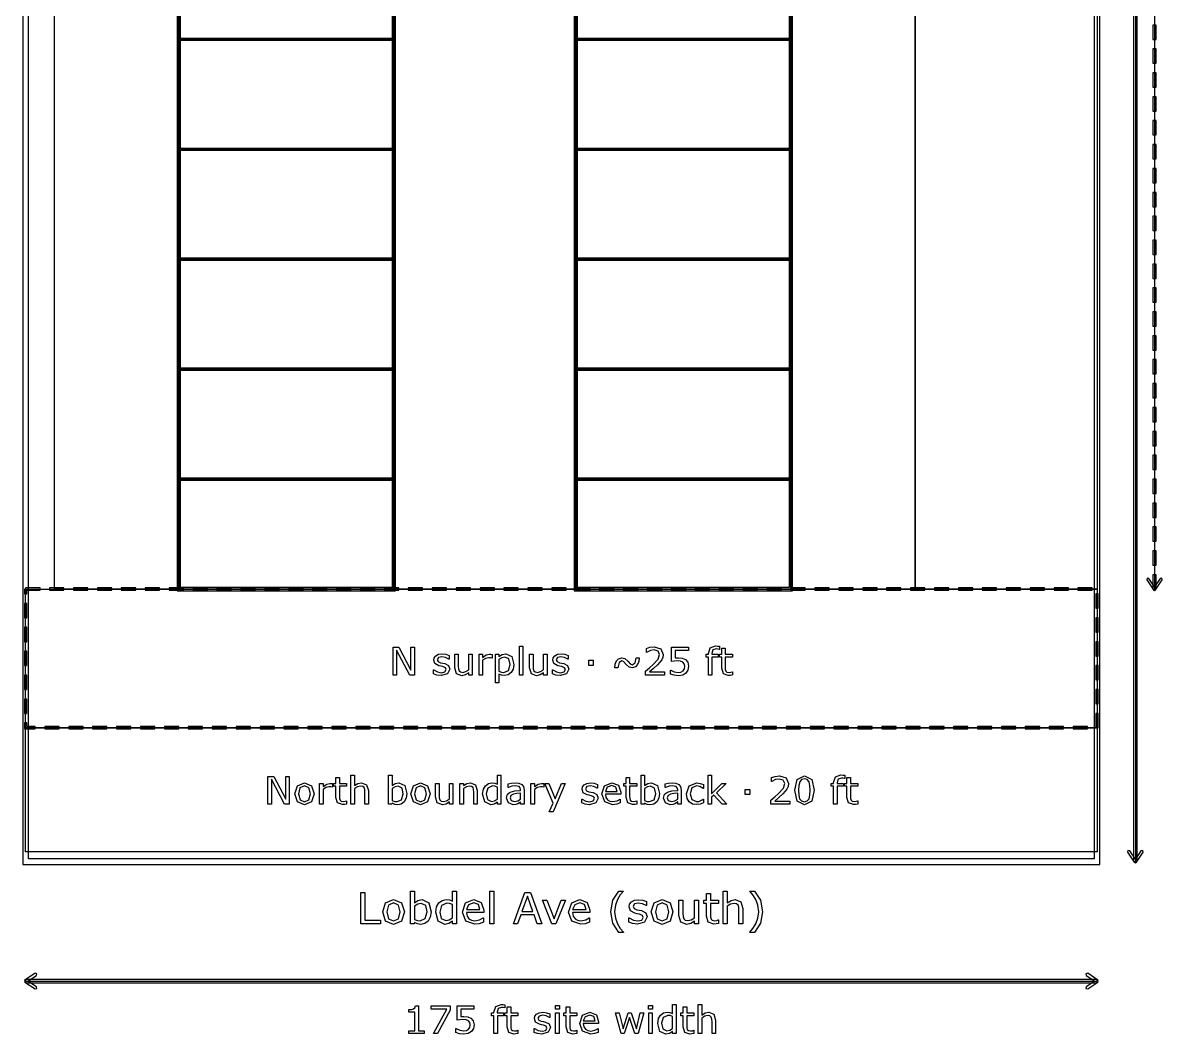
# Model space of a CAD drawing. Extents: x -17 to 192, y 167 to 459.
# Drawn here: x 94.6 to 157.6, y 314 to 370 of the extents above; entities that cross this region are included whole.
import ezdxf

# ---------------------------------------------------------------- set-up
doc = ezdxf.new("R2010")
doc.units = 0

msp = doc.modelspace()

# ---------------------------------------------------------------- linework, layer by layer
at = {"layer": 'Layer 1', "color": 7}
for points in [[(94.562067, 443.071168), (94.562067, 323.426942), (154.145953, 323.426942), (154.145953, 443.071168), (94.562067, 443.071168)], [(94.879361, 442.753876), (153.828659, 442.753876), (153.828659, 323.744236), (94.879361, 323.744236), (94.879361, 442.753876)], [(156.011469, 442.912522), (156.011469, 323.585589), (156.196471, 323.585589), (156.196471, 442.912522), (156.011469, 442.912522)], [(103.094869, 436.125865), (103.094869, 338.574319), (115.186106, 338.574319), (115.186106, 436.125865), (103.094869, 436.125865)], [(125.055258, 436.125865), (125.055258, 338.574319), (137.146495, 338.574319), (137.146495, 436.125865), (125.055258, 436.125865)], [(94.720714, 338.66682), (153.987306, 338.66682), (153.987306, 330.993913), (94.720714, 330.993913), (94.720714, 338.66682)], [(94.654568, 331.258496), (94.654568, 330.927767), (95.24988, 330.927767), (95.24988, 331.060059), (94.78686, 331.060059), (94.78686, 331.258496), (94.654568, 331.258496)]]:
    msp.add_lwpolyline(points, close=True, dxfattribs=at)
for points in [[(156.10397, 442.912522), (156.10397, 323.585589)], [(96.308212, 436.033364), (103.18737, 436.033364), (103.18737, 338.66682), (96.308212, 338.66682), (96.308212, 436.033364)], [(103.18737, 436.033364), (115.093605, 436.033364), (115.093605, 338.66682), (103.18737, 338.66682), (103.18737, 436.033364)], [(103.279871, 435.940863), (115.001104, 435.940863), (115.001104, 338.759321), (103.279871, 338.759321), (103.279871, 435.940863)], [(115.093605, 436.033364), (125.147759, 436.033364), (125.147759, 338.66682), (115.093605, 338.66682), (115.093605, 436.033364)], [(125.147759, 436.033364), (137.053994, 436.033364), (137.053994, 338.66682), (125.147759, 338.66682), (125.147759, 436.033364)], [(125.24026, 435.940863), (136.961493, 435.940863), (136.961493, 338.759321), (125.24026, 338.759321), (125.24026, 435.940863)], [(137.053994, 436.033364), (143.933152, 436.033364), (143.933152, 338.66682), (137.053994, 338.66682), (137.053994, 436.033364)], [(143.933152, 436.033364), (153.987306, 436.033364), (153.987306, 338.66682), (143.933152, 338.66682), (143.933152, 436.033364)], [(157.162302, 436.033364), (157.162302, 338.66682)], [(157.069801, 369.887614), (157.069801, 369.093865), (157.254803, 369.093865), (157.254803, 369.887614), (157.069801, 369.887614)], [(103.18737, 369.146575), (103.18737, 369.041155), (115.093605, 369.041155), (115.093605, 369.146575), (103.18737, 369.146575)], [(103.18737, 369.093865), (115.093605, 369.093865)], [(125.147759, 369.146575), (125.147759, 369.041155), (137.053994, 369.041155), (137.053994, 369.146575), (125.147759, 369.146575)], [(125.147759, 369.093865), (137.053994, 369.093865)], [(157.069801, 368.564699), (157.069801, 367.77095), (157.254803, 367.77095), (157.254803, 368.564699), (157.069801, 368.564699)], [(157.069801, 367.241784), (157.069801, 366.448035), (157.254803, 366.448035), (157.254803, 367.241784), (157.069801, 367.241784)], [(157.069801, 365.918869), (157.069801, 365.12512), (157.254803, 365.12512), (157.254803, 365.918869), (157.069801, 365.918869)], [(157.069801, 364.595954), (157.069801, 363.802205), (157.254803, 363.802205), (157.254803, 364.595954), (157.069801, 364.595954)], [(103.18737, 363.061166), (103.18737, 362.955746), (115.093605, 362.955746), (115.093605, 363.061166), (103.18737, 363.061166)], [(125.147759, 363.061166), (125.147759, 362.955746), (137.053994, 362.955746), (137.053994, 363.061166), (125.147759, 363.061166)], [(157.069801, 363.273039), (157.069801, 362.47929), (157.254803, 362.47929), (157.254803, 363.273039), (157.069801, 363.273039)], [(103.18737, 363.008456), (115.093605, 363.008456)], [(125.147759, 363.008456), (137.053994, 363.008456)], [(157.069801, 361.950124), (157.069801, 361.156375), (157.254803, 361.156375), (157.254803, 361.950124), (157.069801, 361.950124)], [(157.069801, 360.627209), (157.069801, 359.83346), (157.254803, 359.83346), (157.254803, 360.627209), (157.069801, 360.627209)], [(157.069801, 359.304294), (157.069801, 358.510545), (157.254803, 358.510545), (157.254803, 359.304294), (157.069801, 359.304294)], [(157.069801, 357.981379), (157.069801, 357.18763), (157.254803, 357.18763), (157.254803, 357.981379), (157.069801, 357.981379)], [(103.18737, 356.975757), (103.18737, 356.870337), (115.093605, 356.870337), (115.093605, 356.975757), (103.18737, 356.975757)], [(103.18737, 356.923047), (115.093605, 356.923047)], [(125.147759, 356.975757), (125.147759, 356.870337), (137.053994, 356.870337), (137.053994, 356.975757), (125.147759, 356.975757)], [(125.147759, 356.923047), (137.053994, 356.923047)], [(157.069801, 356.658464), (157.069801, 355.864715), (157.254803, 355.864715), (157.254803, 356.658464), (157.069801, 356.658464)], [(157.069801, 355.335549), (157.069801, 354.5418), (157.254803, 354.5418), (157.254803, 355.335549), (157.069801, 355.335549)], [(157.069801, 354.012634), (157.069801, 353.218885), (157.254803, 353.218885), (157.254803, 354.012634), (157.069801, 354.012634)], [(157.069801, 352.689719), (157.069801, 351.89597), (157.254803, 351.89597), (157.254803, 352.689719), (157.069801, 352.689719)], [(157.069801, 351.366804), (157.069801, 350.573055), (157.254803, 350.573055), (157.254803, 351.366804), (157.069801, 351.366804)], [(103.18737, 350.890348), (103.18737, 350.784928), (115.093605, 350.784928), (115.093605, 350.890348), (103.18737, 350.890348)], [(103.18737, 350.837638), (115.093605, 350.837638)], [(125.147759, 350.890348), (125.147759, 350.784928), (137.053994, 350.784928), (137.053994, 350.890348), (125.147759, 350.890348)], [(125.147759, 350.837638), (137.053994, 350.837638)], [(157.069801, 350.043889), (157.069801, 349.25014), (157.254803, 349.25014), (157.254803, 350.043889), (157.069801, 350.043889)], [(157.069801, 348.720974), (157.069801, 347.927225), (157.254803, 347.927225), (157.254803, 348.720974), (157.069801, 348.720974)], [(157.069801, 347.398059), (157.069801, 346.60431), (157.254803, 346.60431), (157.254803, 347.398059), (157.069801, 347.398059)], [(157.069801, 346.075144), (157.069801, 345.281395), (157.254803, 345.281395), (157.254803, 346.075144), (157.069801, 346.075144)], [(103.18737, 344.804939), (103.18737, 344.699519), (115.093605, 344.699519), (115.093605, 344.804939), (103.18737, 344.804939)], [(125.147759, 344.804939), (125.147759, 344.699519), (137.053994, 344.699519), (137.053994, 344.804939), (125.147759, 344.804939)], [(103.18737, 344.752229), (115.093605, 344.752229)], [(125.147759, 344.752229), (137.053994, 344.752229)], [(157.069801, 344.752229), (157.069801, 343.95848), (157.254803, 343.95848), (157.254803, 344.752229), (157.069801, 344.752229)], [(157.069801, 343.429314), (157.069801, 342.635565), (157.254803, 342.635565), (157.254803, 343.429314), (157.069801, 343.429314)], [(157.069801, 342.106399), (157.069801, 341.31265), (157.254803, 341.31265), (157.254803, 342.106399), (157.069801, 342.106399)], [(157.069801, 340.783484), (157.069801, 339.989735), (157.254803, 339.989735), (157.254803, 340.783484), (157.069801, 340.783484)], [(156.753542, 339.280219), (156.73391, 339.184101), (157.10443, 338.628064), (157.162307, 338.597008), (157.220185, 338.628064), (157.590704, 339.184101), (157.571072, 339.280219), (157.474954, 339.261089), (157.162302, 338.792394), (156.84966, 339.261097), (156.753542, 339.280227), (156.753542, 339.280219)], [(157.069801, 339.460569), (157.069801, 338.66682), (157.254803, 338.66682), (157.254803, 339.460569), (157.069801, 339.460569)], [(94.720714, 338.732966), (94.720714, 338.66682), (94.654568, 338.66682), (94.654568, 338.402237), (94.78686, 338.402237), (94.78686, 338.600674), (95.514463, 338.600674), (95.514463, 338.732966), (94.720714, 338.732966)], [(96.043629, 338.732966), (96.043629, 338.600674), (96.837378, 338.600674), (96.837378, 338.732966), (96.043629, 338.732966)], [(97.366544, 338.732966), (97.366544, 338.600674), (98.160293, 338.600674), (98.160293, 338.732966), (97.366544, 338.732966)], [(98.689459, 338.732966), (98.689459, 338.600674), (99.483208, 338.600674), (99.483208, 338.732966), (98.689459, 338.732966)], [(100.012374, 338.732966), (100.012374, 338.600674), (100.806123, 338.600674), (100.806123, 338.732966), (100.012374, 338.732966)], [(101.335289, 338.732966), (101.335289, 338.600674), (102.129038, 338.600674), (102.129038, 338.732966), (101.335289, 338.732966)], [(102.658204, 338.732966), (102.658204, 338.600674), (103.451953, 338.600674), (103.451953, 338.732966), (102.658204, 338.732966)], [(103.981119, 338.732966), (103.981119, 338.600674), (104.774868, 338.600674), (104.774868, 338.732966), (103.981119, 338.732966)], [(105.304034, 338.732966), (105.304034, 338.600674), (106.097783, 338.600674), (106.097783, 338.732966), (105.304034, 338.732966)], [(106.626949, 338.732966), (106.626949, 338.600674), (107.420698, 338.600674), (107.420698, 338.732966), (106.626949, 338.732966)], [(107.949864, 338.732966), (107.949864, 338.600674), (108.743613, 338.600674), (108.743613, 338.732966), (107.949864, 338.732966)], [(109.272779, 338.732966), (109.272779, 338.600674), (110.066528, 338.600674), (110.066528, 338.732966), (109.272779, 338.732966)], [(110.595694, 338.732966), (110.595694, 338.600674), (111.389443, 338.600674), (111.389443, 338.732966), (110.595694, 338.732966)], [(111.918609, 338.732966), (111.918609, 338.600674), (112.712358, 338.600674), (112.712358, 338.732966), (111.918609, 338.732966)], [(113.241524, 338.732966), (113.241524, 338.600674), (114.035273, 338.600674), (114.035273, 338.732966), (113.241524, 338.732966)], [(114.564439, 338.732966), (114.564439, 338.600674), (115.358188, 338.600674), (115.358188, 338.732966), (114.564439, 338.732966)], [(115.887354, 338.732966), (115.887354, 338.600674), (116.681103, 338.600674), (116.681103, 338.732966), (115.887354, 338.732966)], [(117.210269, 338.732966), (117.210269, 338.600674), (118.004018, 338.600674), (118.004018, 338.732966), (117.210269, 338.732966)], [(118.533184, 338.732966), (118.533184, 338.600674), (119.326933, 338.600674), (119.326933, 338.732966), (118.533184, 338.732966)], [(119.856099, 338.732966), (119.856099, 338.600674), (120.649848, 338.600674), (120.649848, 338.732966), (119.856099, 338.732966)], [(121.179014, 338.732966), (121.179014, 338.600674), (121.972763, 338.600674), (121.972763, 338.732966), (121.179014, 338.732966)], [(122.501929, 338.732966), (122.501929, 338.600674), (123.295678, 338.600674), (123.295678, 338.732966), (122.501929, 338.732966)], [(123.824844, 338.732966), (123.824844, 338.600674), (124.618593, 338.600674), (124.618593, 338.732966), (123.824844, 338.732966)], [(125.147759, 338.732966), (125.147759, 338.600674), (125.941508, 338.600674), (125.941508, 338.732966), (125.147759, 338.732966)], [(126.470674, 338.732966), (126.470674, 338.600674), (127.264423, 338.600674), (127.264423, 338.732966), (126.470674, 338.732966)], [(127.793589, 338.732966), (127.793589, 338.600674), (128.587338, 338.600674), (128.587338, 338.732966), (127.793589, 338.732966)], [(129.116504, 338.732966), (129.116504, 338.600674), (129.910253, 338.600674), (129.910253, 338.732966), (129.116504, 338.732966)], [(130.439419, 338.732966), (130.439419, 338.600674), (131.233168, 338.600674), (131.233168, 338.732966), (130.439419, 338.732966)], [(131.762334, 338.732966), (131.762334, 338.600674), (132.556083, 338.600674), (132.556083, 338.732966), (131.762334, 338.732966)], [(133.085249, 338.732966), (133.085249, 338.600674), (133.878998, 338.600674), (133.878998, 338.732966), (133.085249, 338.732966)], [(134.408164, 338.732966), (134.408164, 338.600674), (135.201913, 338.600674), (135.201913, 338.732966), (134.408164, 338.732966)], [(135.731079, 338.732966), (135.731079, 338.600674), (136.524828, 338.600674), (136.524828, 338.732966), (135.731079, 338.732966)], [(137.053994, 338.732966), (137.053994, 338.600674), (137.847743, 338.600674), (137.847743, 338.732966), (137.053994, 338.732966)], [(138.376909, 338.732966), (138.376909, 338.600674), (139.170658, 338.600674), (139.170658, 338.732966), (138.376909, 338.732966)], [(139.699824, 338.732966), (139.699824, 338.600674), (140.493573, 338.600674), (140.493573, 338.732966), (139.699824, 338.732966)], [(141.022739, 338.732966), (141.022739, 338.600674), (141.816488, 338.600674), (141.816488, 338.732966), (141.022739, 338.732966)], [(142.345654, 338.732966), (142.345654, 338.600674), (143.139403, 338.600674), (143.139403, 338.732966), (142.345654, 338.732966)], [(143.668569, 338.732966), (143.668569, 338.600674), (144.462318, 338.600674), (144.462318, 338.732966), (143.668569, 338.732966)], [(144.991484, 338.732966), (144.991484, 338.600674), (145.785233, 338.600674), (145.785233, 338.732966), (144.991484, 338.732966)], [(146.314399, 338.732966), (146.314399, 338.600674), (147.108148, 338.600674), (147.108148, 338.732966), (146.314399, 338.732966)], [(147.637314, 338.732966), (147.637314, 338.600674), (148.431063, 338.600674), (148.431063, 338.732966), (147.637314, 338.732966)], [(148.960229, 338.732966), (148.960229, 338.600674), (149.753978, 338.600674), (149.753978, 338.732966), (148.960229, 338.732966)], [(150.283144, 338.732966), (150.283144, 338.600674), (151.076893, 338.600674), (151.076893, 338.732966), (150.283144, 338.732966)], [(151.606059, 338.732966), (151.606059, 338.600674), (152.399808, 338.600674), (152.399808, 338.732966), (151.606059, 338.732966)], [(152.928974, 338.732966), (152.928974, 338.600674), (153.722723, 338.600674), (153.722723, 338.732966), (152.928974, 338.732966)], [(94.654568, 337.873071), (94.654568, 337.079322), (94.78686, 337.079322), (94.78686, 337.873071), (94.654568, 337.873071)], [(153.92116, 338.402237), (153.92116, 337.608488), (154.053452, 337.608488), (154.053452, 338.402237), (153.92116, 338.402237)], [(153.92116, 337.079322), (153.92116, 336.285573), (154.053452, 336.285573), (154.053452, 337.079322), (153.92116, 337.079322)], [(94.654568, 336.550156), (94.654568, 335.756407), (94.78686, 335.756407), (94.78686, 336.550156), (94.654568, 336.550156)], [(116.225316, 333.904326), (115.972103, 333.904326), (115.242433, 335.280986), (115.242433, 333.904326), (115.051229, 333.904326), (115.051229, 335.443249), (115.368523, 335.443249), (116.034116, 334.18648), (116.034116, 335.443249), (116.225316, 335.443249), (116.225316, 333.904326)], [(122.22391, 333.904326), (122.029606, 333.904326), (122.029606, 335.512496), (122.22391, 335.512496), (122.22391, 333.904326)], [(130.058046, 333.904326), (129.016251, 333.904326), (129.016251, 334.120334), (129.233294, 334.306368), (129.436898, 334.49137), (129.708715, 334.796259), (129.782094, 335.041207), (129.702513, 335.228276), (129.482372, 335.296488), (129.278767, 335.263415), (129.064828, 335.16213), (129.054483, 335.16213), (129.054483, 335.37917), (129.249822, 335.445316), (129.487531, 335.475288), (129.858569, 335.360567), (129.992927, 335.051542), (129.9702, 334.88721), (129.905088, 334.743552), (129.810003, 334.617459), (129.678746, 334.48), (129.450336, 334.269162), (129.230195, 334.08106), (130.058049, 334.08106), (130.058046, 333.904326)], [(131.391299, 334.393185), (131.352024, 334.187512), (131.244537, 334.022147), (131.066769, 333.910528), (130.82906, 333.872288), (130.586181, 333.899159), (130.388775, 333.962204), (130.388775, 334.180278), (130.403248, 334.180278), (130.601685, 334.088293), (130.824927, 334.051088), (130.966521, 334.071751), (131.08951, 334.144099), (131.157722, 334.250551), (131.181508, 334.394212), (131.153603, 334.528573), (131.078154, 334.616422), (130.946897, 334.671199), (130.775331, 334.687735), (130.599632, 334.675326), (130.454937, 334.650535), (130.454937, 335.443252), (131.380977, 335.443252), (131.380977, 335.262383), (130.654409, 335.262383), (130.654409, 334.853107), (130.745359, 334.859299), (130.825975, 334.861415), (131.045081, 334.83972), (131.217682, 334.765306), (131.345838, 334.618544), (131.391315, 334.393236), (131.391299, 334.393185)], [(133.09765, 335.324393), (133.087305, 335.324393), (133.003591, 335.342993), (132.91264, 335.353339), (132.73074, 335.29753), (132.674928, 335.098058), (132.674928, 335.058784), (133.025294, 335.058784), (133.025294, 334.895486), (132.68113, 334.895486), (132.68113, 333.904326), (132.486826, 333.904326), (132.486826, 334.895478), (132.355569, 334.895478), (132.355569, 335.058776), (132.486826, 335.058776), (132.486826, 335.097016), (132.589145, 335.412243), (132.884735, 335.52283), (133.001522, 335.516639), (133.097639, 335.502167), (133.09765, 335.324393)], [(133.820086, 333.914661), (133.700198, 333.890901), (133.585475, 333.881588), (133.316759, 333.976674), (133.224774, 334.281563), (133.224774, 334.895478), (133.093517, 334.895478), (133.093517, 335.058776), (133.224774, 335.058776), (133.224774, 335.390539), (133.419079, 335.390539), (133.419079, 335.058776), (133.820086, 335.058776), (133.820086, 334.895478), (133.419079, 334.895478), (133.419079, 334.369413), (133.423206, 334.226787), (133.452146, 334.131703), (133.514157, 334.070725), (133.636113, 334.052125), (133.735332, 334.065566), (133.809746, 334.089325), (133.820091, 334.089325), (133.820086, 333.914661)], [(153.92116, 335.756407), (153.92116, 334.962658), (154.053452, 334.962658), (154.053452, 335.756407), (153.92116, 335.756407)], [(94.654568, 335.227241), (94.654568, 334.433492), (94.78686, 334.433492), (94.78686, 335.227241), (94.654568, 335.227241)], [(118.187985, 334.237121), (118.056728, 333.977705), (117.70016, 333.87642), (117.464517, 333.906392), (117.285717, 333.973573), (117.285717, 334.191647), (117.296063, 334.191647), (117.500702, 334.08106), (117.716707, 334.040753), (117.917211, 334.082094), (117.989559, 334.212316), (117.950284, 334.315671), (117.79939, 334.375614), (117.690871, 334.39731), (117.569946, 334.424181), (117.35394, 334.542005), (117.290895, 334.734241), (117.319833, 334.868599), (117.409751, 334.981253), (117.55651, 335.057736), (117.757017, 335.086673), (117.965788, 335.060824), (118.142522, 334.999848), (118.142522, 334.792108), (118.132177, 334.792108), (117.95131, 334.884093), (117.742539, 334.922333), (117.562704, 334.880992), (117.489325, 334.760069), (117.533767, 334.652583), (117.674326, 334.593671), (117.794214, 334.568879), (117.905837, 334.546151), (118.114608, 334.439699), (118.187988, 334.237126), (118.187985, 334.237121)], [(119.423051, 333.904326), (119.228749, 333.904326), (119.228749, 334.032485), (119.040646, 333.913629), (118.842209, 333.872288), (118.559023, 333.982875), (118.457736, 334.309469), (118.457736, 335.058776), (118.65204, 335.058776), (118.65204, 334.401454), (118.660295, 334.250557), (118.695434, 334.144104), (118.767782, 334.077959), (118.896972, 334.057295), (119.061302, 334.096567), (119.228736, 334.19682), (119.228736, 335.058781), (119.423037, 335.058781), (119.423051, 333.904326)], [(120.525825, 334.846903), (120.51548, 334.846903), (120.430728, 334.861376), (120.334611, 334.866535), (120.160978, 334.826228), (119.999749, 334.723909), (119.999749, 333.904326), (119.805445, 333.904326), (119.805445, 335.058776), (119.999749, 335.058776), (119.999749, 334.888244), (120.203354, 335.019501), (120.38422, 335.058776), (120.457602, 335.05568), (120.525814, 335.046393), (120.525825, 334.846903)], [(121.724716, 334.495505), (121.68441, 334.238156), (121.570721, 334.041785), (121.40949, 333.922929), (121.214153, 333.881588), (121.050855, 333.90122), (120.903062, 333.962198), (120.903062, 333.478509), (120.70876, 333.478509), (120.70876, 335.05877), (120.903062, 335.05877), (120.903062, 334.937848), (121.076694, 335.046369), (121.2834, 335.090811), (121.607927, 334.932681), (121.724716, 334.4955), (121.724716, 334.495505)], [(121.524213, 334.490346), (121.4529, 334.802472), (121.233791, 334.905826), (121.065325, 334.869652), (120.903062, 334.774566), (120.903062, 334.120345), (121.044656, 334.069701), (121.180049, 334.05626), (121.433262, 334.165813), (121.524213, 334.49034), (121.524213, 334.490346)], [(123.565428, 333.904326), (123.371126, 333.904326), (123.371126, 334.032485), (123.183024, 333.913629), (122.984587, 333.872288), (122.701401, 333.982875), (122.600113, 334.309469), (122.600113, 335.058776), (122.794418, 335.058776), (122.794418, 334.401454), (122.802673, 334.250557), (122.837812, 334.144104), (122.910159, 334.077959), (123.03935, 334.057295), (123.20368, 334.096567), (123.371113, 334.19682), (123.371113, 335.058781), (123.565415, 335.058781), (123.565428, 333.904326)], [(124.772588, 334.237121), (124.641331, 333.977705), (124.284763, 333.87642), (124.04912, 333.906392), (123.870318, 333.973573), (123.870318, 334.191647), (123.880663, 334.191647), (124.0853, 334.08106), (124.301308, 334.040753), (124.501811, 334.082094), (124.574159, 334.212316), (124.534884, 334.315671), (124.38399, 334.375614), (124.275469, 334.39731), (124.154546, 334.424181), (123.938541, 334.542005), (123.875496, 334.734241), (123.904433, 334.868599), (123.994349, 334.981253), (124.141111, 335.057736), (124.341614, 335.086673), (124.550389, 335.060824), (124.727122, 334.999848), (124.727122, 334.792108), (124.716777, 334.792108), (124.535911, 334.884093), (124.327139, 334.922333), (124.147305, 334.880992), (124.073925, 334.760069), (124.118364, 334.652583), (124.258924, 334.593671), (124.378815, 334.568879), (124.490434, 334.546151), (124.699209, 334.439699), (124.772588, 334.237126), (124.772588, 334.237121)], [(126.11204, 334.432457), (125.865028, 334.432457), (125.865028, 334.724946), (126.11204, 334.724946), (126.11204, 334.432457)], [(128.656585, 334.862405), (128.632799, 334.660869), (128.565621, 334.484136), (128.450898, 334.359078), (128.280366, 334.313604), (128.107768, 334.353911), (127.945505, 334.500672), (127.792541, 334.662936), (127.693323, 334.696009), (127.544495, 334.605058), (127.483516, 334.31257), (127.310918, 334.31257), (127.333646, 334.513073), (127.400823, 334.690841), (127.516579, 334.81383), (127.687113, 334.861373), (127.858676, 334.821064), (128.023009, 334.674305), (128.158401, 334.525477), (128.274156, 334.478969), (128.430218, 334.583354), (128.48396, 334.862405), (128.656585, 334.862405)], [(153.92116, 334.433492), (153.92116, 333.639743), (154.053452, 333.639743), (154.053452, 334.433492), (153.92116, 334.433492)], [(94.654568, 333.904326), (94.654568, 333.110577), (94.78686, 333.110577), (94.78686, 333.904326), (94.654568, 333.904326)], [(153.92116, 333.110577), (153.92116, 332.316828), (154.053452, 332.316828), (154.053452, 333.110577), (153.92116, 333.110577)], [(94.654568, 332.581411), (94.654568, 331.787662), (94.78686, 331.787662), (94.78686, 332.581411), (94.654568, 332.581411)], [(153.92116, 331.787662), (153.92116, 330.993913), (154.053452, 330.993913), (154.053452, 331.787662), (153.92116, 331.787662)], [(94.720714, 330.993913), (153.987306, 330.993913), (153.987306, 324.114755), (94.720714, 324.114755), (94.720714, 330.993913)], [(95.779046, 331.060059), (95.779046, 330.927767), (96.572795, 330.927767), (96.572795, 331.060059), (95.779046, 331.060059)], [(97.101961, 331.060059), (97.101961, 330.927767), (97.89571, 330.927767), (97.89571, 331.060059), (97.101961, 331.060059)], [(98.424876, 331.060059), (98.424876, 330.927767), (99.218625, 330.927767), (99.218625, 331.060059), (98.424876, 331.060059)], [(99.747791, 331.060059), (99.747791, 330.927767), (100.54154, 330.927767), (100.54154, 331.060059), (99.747791, 331.060059)], [(101.070706, 331.060059), (101.070706, 330.927767), (101.864455, 330.927767), (101.864455, 331.060059), (101.070706, 331.060059)], [(102.393621, 331.060059), (102.393621, 330.927767), (103.18737, 330.927767), (103.18737, 331.060059), (102.393621, 331.060059)], [(103.716536, 331.060059), (103.716536, 330.927767), (104.510285, 330.927767), (104.510285, 331.060059), (103.716536, 331.060059)], [(105.039451, 331.060059), (105.039451, 330.927767), (105.8332, 330.927767), (105.8332, 331.060059), (105.039451, 331.060059)], [(106.362366, 331.060059), (106.362366, 330.927767), (107.156115, 330.927767), (107.156115, 331.060059), (106.362366, 331.060059)], [(107.685281, 331.060059), (107.685281, 330.927767), (108.47903, 330.927767), (108.47903, 331.060059), (107.685281, 331.060059)], [(109.008196, 331.060059), (109.008196, 330.927767), (109.801945, 330.927767), (109.801945, 331.060059), (109.008196, 331.060059)], [(110.331111, 331.060059), (110.331111, 330.927767), (111.12486, 330.927767), (111.12486, 331.060059), (110.331111, 331.060059)], [(111.654026, 331.060059), (111.654026, 330.927767), (112.447775, 330.927767), (112.447775, 331.060059), (111.654026, 331.060059)], [(112.976941, 331.060059), (112.976941, 330.927767), (113.77069, 330.927767), (113.77069, 331.060059), (112.976941, 331.060059)], [(114.299856, 331.060059), (114.299856, 330.927767), (115.093605, 330.927767), (115.093605, 331.060059), (114.299856, 331.060059)], [(115.622771, 331.060059), (115.622771, 330.927767), (116.41652, 330.927767), (116.41652, 331.060059), (115.622771, 331.060059)], [(116.945686, 331.060059), (116.945686, 330.927767), (117.739435, 330.927767), (117.739435, 331.060059), (116.945686, 331.060059)], [(118.268601, 331.060059), (118.268601, 330.927767), (119.06235, 330.927767), (119.06235, 331.060059), (118.268601, 331.060059)], [(119.591516, 331.060059), (119.591516, 330.927767), (120.385265, 330.927767), (120.385265, 331.060059), (119.591516, 331.060059)], [(120.914431, 331.060059), (120.914431, 330.927767), (121.70818, 330.927767), (121.70818, 331.060059), (120.914431, 331.060059)], [(122.237346, 331.060059), (122.237346, 330.927767), (123.031095, 330.927767), (123.031095, 331.060059), (122.237346, 331.060059)], [(123.560261, 331.060059), (123.560261, 330.927767), (124.35401, 330.927767), (124.35401, 331.060059), (123.560261, 331.060059)], [(124.883176, 331.060059), (124.883176, 330.927767), (125.676925, 330.927767), (125.676925, 331.060059), (124.883176, 331.060059)], [(126.206091, 331.060059), (126.206091, 330.927767), (126.99984, 330.927767), (126.99984, 331.060059), (126.206091, 331.060059)], [(127.529006, 331.060059), (127.529006, 330.927767), (128.322755, 330.927767), (128.322755, 331.060059), (127.529006, 331.060059)], [(128.851921, 331.060059), (128.851921, 330.927767), (129.64567, 330.927767), (129.64567, 331.060059), (128.851921, 331.060059)], [(130.174836, 331.060059), (130.174836, 330.927767), (130.968585, 330.927767), (130.968585, 331.060059), (130.174836, 331.060059)], [(131.497751, 331.060059), (131.497751, 330.927767), (132.2915, 330.927767), (132.2915, 331.060059), (131.497751, 331.060059)], [(132.820666, 331.060059), (132.820666, 330.927767), (133.614415, 330.927767), (133.614415, 331.060059), (132.820666, 331.060059)], [(134.143581, 331.060059), (134.143581, 330.927767), (134.93733, 330.927767), (134.93733, 331.060059), (134.143581, 331.060059)], [(135.466496, 331.060059), (135.466496, 330.927767), (136.260245, 330.927767), (136.260245, 331.060059), (135.466496, 331.060059)], [(136.789411, 331.060059), (136.789411, 330.927767), (137.58316, 330.927767), (137.58316, 331.060059), (136.789411, 331.060059)], [(138.112326, 331.060059), (138.112326, 330.927767), (138.906075, 330.927767), (138.906075, 331.060059), (138.112326, 331.060059)], [(139.435241, 331.060059), (139.435241, 330.927767), (140.22899, 330.927767), (140.22899, 331.060059), (139.435241, 331.060059)], [(140.758156, 331.060059), (140.758156, 330.927767), (141.551905, 330.927767), (141.551905, 331.060059), (140.758156, 331.060059)], [(142.081071, 331.060059), (142.081071, 330.927767), (142.87482, 330.927767), (142.87482, 331.060059), (142.081071, 331.060059)], [(143.403986, 331.060059), (143.403986, 330.927767), (144.197735, 330.927767), (144.197735, 331.060059), (143.403986, 331.060059)], [(144.726901, 331.060059), (144.726901, 330.927767), (145.52065, 330.927767), (145.52065, 331.060059), (144.726901, 331.060059)], [(146.049816, 331.060059), (146.049816, 330.927767), (146.843565, 330.927767), (146.843565, 331.060059), (146.049816, 331.060059)], [(147.372731, 331.060059), (147.372731, 330.927767), (148.16648, 330.927767), (148.16648, 331.060059), (147.372731, 331.060059)], [(148.695646, 331.060059), (148.695646, 330.927767), (149.489395, 330.927767), (149.489395, 331.060059), (148.695646, 331.060059)], [(150.018561, 331.060059), (150.018561, 330.927767), (150.81231, 330.927767), (150.81231, 331.060059), (150.018561, 331.060059)], [(151.341476, 331.060059), (151.341476, 330.927767), (152.135225, 330.927767), (152.135225, 331.060059), (151.341476, 331.060059)], [(152.664391, 331.060059), (152.664391, 330.927767), (153.45814, 330.927767), (153.45814, 331.060059), (152.664391, 331.060059)], [(109.296549, 326.760585), (109.043335, 326.760585), (108.313666, 328.137245), (108.313666, 326.760585), (108.122462, 326.760585), (108.122462, 328.299508), (108.439755, 328.299508), (109.105348, 327.042739), (109.105348, 328.299508), (109.296549, 328.299508), (109.296549, 326.760585)], [(110.674241, 327.337294), (110.529548, 326.891842), (110.141976, 326.728547), (109.752336, 326.891842), (109.608675, 327.337294), (109.752336, 327.782743), (110.141976, 327.947076), (110.529548, 327.782743), (110.674241, 327.337294), (110.674241, 327.337294)], [(110.473737, 327.337294), (110.385888, 327.670089), (110.141976, 327.779642), (109.895996, 327.670089), (109.809179, 327.337294), (109.897028, 327.007597), (110.141976, 326.895977), (110.384853, 327.006565), (110.473737, 327.337294), (110.473737, 327.337294)], [(111.695367, 327.703162), (111.685022, 327.703162), (111.600271, 327.717635), (111.504153, 327.722794), (111.33052, 327.682487), (111.169291, 327.580168), (111.169291, 326.760585), (110.974987, 326.760585), (110.974987, 327.915035), (111.169291, 327.915035), (111.169291, 327.744503), (111.372896, 327.87576), (111.553762, 327.915035), (111.627144, 327.911939), (111.695357, 327.902652), (111.695367, 327.703162)], [(112.477747, 326.77092), (112.357859, 326.74716), (112.243136, 326.737847), (111.97442, 326.832933), (111.882435, 327.137822), (111.882435, 327.751737), (111.751178, 327.751737), (111.751178, 327.915035), (111.882435, 327.915035), (111.882435, 328.246798), (112.07674, 328.246798), (112.07674, 327.915035), (112.477747, 327.915035), (112.477747, 327.751737), (112.07674, 327.751737), (112.07674, 327.225672), (112.080867, 327.083046), (112.109807, 326.987962), (112.171818, 326.926984), (112.293774, 326.908384), (112.392993, 326.921825), (112.467407, 326.945584), (112.477752, 326.945584), (112.477747, 326.77092)], [(113.677673, 326.760585), (113.483369, 326.760585), (113.483369, 327.41791), (113.474082, 327.566738), (113.439974, 327.676291), (113.365561, 327.74037), (113.239471, 327.762066), (113.073072, 327.722791), (112.906673, 327.622538), (112.906673, 326.760585), (112.712358, 326.760585), (112.712358, 328.368755), (112.90666, 328.368755), (112.90666, 327.786879), (113.094762, 327.9047), (113.294234, 327.947076), (113.579486, 327.834419), (113.677673, 327.509892), (113.677673, 326.760585)], [(115.811906, 327.346594), (115.770564, 327.086146), (115.661011, 326.891842), (115.499782, 326.768853), (115.306512, 326.728547), (115.134946, 326.752306), (114.990251, 326.814319), (114.97785, 326.760585), (114.795949, 326.760585), (114.795949, 328.368755), (114.990251, 328.368755), (114.990251, 327.794112), (115.163884, 327.903666), (115.370589, 327.947076), (115.69305, 327.78998), (115.811906, 327.346594), (115.811906, 327.346594)], [(115.611402, 327.341435), (115.54319, 327.654595), (115.323049, 327.762082), (115.151483, 327.724874), (114.990251, 327.630822), (114.990251, 326.969365), (115.131845, 326.917689), (115.267238, 326.903216), (115.519417, 327.008637), (115.611402, 327.341432), (115.611402, 327.341435)], [(117.098647, 327.337307), (116.953954, 326.891855), (116.566382, 326.72856), (116.176742, 326.891855), (116.033081, 327.337307), (116.176742, 327.782756), (116.566382, 327.947089), (116.953954, 327.782756), (117.098647, 327.337307), (117.098647, 327.337307)], [(116.898143, 327.337307), (116.810294, 327.670102), (116.566382, 327.779656), (116.320402, 327.670102), (116.233585, 327.337307), (116.321434, 327.00761), (116.566382, 326.895991), (116.809259, 327.006578), (116.898143, 327.337307), (116.898143, 327.337307)], [(118.35645, 326.760585), (118.162149, 326.760585), (118.162149, 326.888744), (117.974046, 326.769888), (117.775609, 326.728547), (117.492423, 326.839134), (117.391135, 327.165728), (117.391135, 327.915035), (117.58544, 327.915035), (117.58544, 327.257713), (117.593695, 327.106816), (117.628834, 327.000363), (117.701182, 326.934218), (117.830372, 326.913554), (117.994702, 326.952826), (118.162135, 327.053079), (118.162135, 327.91504), (118.356437, 327.91504), (118.35645, 326.760585)], [(119.70417, 326.760585), (119.509868, 326.760585), (119.509868, 327.41791), (119.500555, 327.566738), (119.466448, 327.676291), (119.392034, 327.74037), (119.265944, 327.762066), (119.099545, 327.722791), (118.933149, 327.622538), (118.933149, 326.760585), (118.738844, 326.760585), (118.738844, 327.915035), (118.933149, 327.915035), (118.933149, 327.786879), (119.121251, 327.9047), (119.320721, 327.947076), (119.605975, 327.834419), (119.70416, 327.509892), (119.70417, 326.760585)], [(121.014684, 326.760585), (120.82038, 326.760585), (120.82038, 326.881507), (120.645713, 326.768853), (120.44831, 326.728547), (120.119647, 326.887709), (119.998725, 327.329026), (120.040066, 327.590508), (120.153755, 327.785844), (120.317053, 327.905735), (120.511355, 327.947076), (120.672586, 327.927444), (120.82038, 327.868532), (120.82038, 328.36876), (121.014684, 328.36876), (121.014684, 326.760585)], [(120.82038, 327.044805), (120.82038, 327.707297), (120.67982, 327.755872), (120.544428, 327.769313), (120.290179, 327.655624), (120.199229, 327.333164), (120.26951, 327.020006), (120.494818, 326.913554), (120.662249, 326.949725), (120.82038, 327.044811), (120.82038, 327.044805)], [(122.294189, 326.760585), (122.100919, 326.760585), (122.100919, 326.883574), (122.030641, 326.833964), (121.945892, 326.784355), (121.83427, 326.745083), (121.686476, 326.728547), (121.421893, 326.831898), (121.313372, 327.095449), (121.369183, 327.307322), (121.530412, 327.435478), (121.783628, 327.498523), (122.100919, 327.523314), (122.100919, 327.553286), (122.07716, 327.662842), (122.011014, 327.731054), (121.911795, 327.763093), (121.790873, 327.771348), (121.620341, 327.750684), (121.426037, 327.692806), (121.415691, 327.692806), (121.415691, 327.890209), (121.580021, 327.924316), (121.791897, 327.942916), (122.003769, 327.922253), (122.160866, 327.854038), (122.260084, 327.731049), (122.294189, 327.543981), (122.294189, 326.760585)], [(123.388695, 327.703162), (123.37835, 327.703162), (123.293601, 327.717635), (123.197483, 327.722794), (123.023851, 327.682487), (122.862619, 327.580168), (122.862619, 326.760585), (122.668317, 326.760585), (122.668317, 327.915035), (122.862619, 327.915035), (122.862619, 327.744503), (123.066224, 327.87576), (123.247093, 327.915035), (123.320472, 327.911939), (123.388684, 327.902652), (123.388695, 327.703162)], [(124.570018, 327.915035), (123.896157, 326.334773), (123.688417, 326.334773), (123.903391, 326.816396), (123.443471, 327.915035), (123.654312, 327.915035), (124.008811, 327.059275), (124.366411, 327.915035), (124.570018, 327.915035)], [(126.393159, 327.09338), (126.261902, 326.833964), (125.905334, 326.732679), (125.669691, 326.762651), (125.490889, 326.829832), (125.490889, 327.047906), (125.501234, 327.047906), (125.70587, 326.937319), (125.921879, 326.897012), (126.122382, 326.938353), (126.19473, 327.068575), (126.155455, 327.17193), (126.004561, 327.231873), (125.896039, 327.253569), (125.775117, 327.28044), (125.559111, 327.398264), (125.496067, 327.5905), (125.525004, 327.724858), (125.61492, 327.837512), (125.761682, 327.913995), (125.962185, 327.942932), (126.17096, 327.917083), (126.347693, 327.856107), (126.347693, 327.648367), (126.337348, 327.648367), (126.156482, 327.740352), (125.94771, 327.778592), (125.767875, 327.737251), (125.694496, 327.616328), (125.738935, 327.508842), (125.879495, 327.44993), (125.999386, 327.425138), (126.111005, 327.40241), (126.31978, 327.295958), (126.393159, 327.093385), (126.393159, 327.09338)], [(127.637527, 327.317657), (126.786933, 327.317657), (126.818974, 327.13162), (126.906823, 327.00243), (127.033947, 326.928016), (127.197243, 326.903224), (127.43392, 326.949733), (127.604454, 327.042752), (127.6148, 327.042752), (127.6148, 326.830879), (127.414296, 326.761633), (127.199322, 326.733727), (126.75077, 326.888757), (126.589541, 327.331105), (126.743536, 327.78069), (127.150745, 327.947089), (127.510414, 327.810662), (127.637538, 327.42309), (127.637527, 327.317657)], [(127.44839, 327.466485), (127.370875, 327.703162), (127.1404, 327.786879), (126.891319, 327.694894), (126.786933, 327.466485), (127.44839, 327.466485)], [(128.531527, 326.77092), (128.411639, 326.74716), (128.296916, 326.737847), (128.0282, 326.832933), (127.936215, 327.137822), (127.936215, 327.751737), (127.804958, 327.751737), (127.804958, 327.915035), (127.936215, 327.915035), (127.936215, 328.246798), (128.13052, 328.246798), (128.13052, 327.915035), (128.531527, 327.915035), (128.531527, 327.751737), (128.13052, 327.751737), (128.13052, 327.225672), (128.134647, 327.083046), (128.163587, 326.987962), (128.225597, 326.926984), (128.347554, 326.908384), (128.446773, 326.921825), (128.521187, 326.945584), (128.531532, 326.945584), (128.531527, 326.77092)], [(129.782094, 327.346594), (129.740753, 327.086146), (129.6312, 326.891842), (129.469971, 326.768853), (129.276701, 326.728547), (129.105135, 326.752306), (128.960442, 326.814319), (128.948039, 326.760585), (128.766138, 326.760585), (128.766138, 328.368755), (128.960442, 328.368755), (128.960442, 327.794112), (129.134075, 327.903666), (129.34078, 327.947076), (129.663241, 327.78998), (129.782094, 327.346594), (129.782094, 327.346594)], [(129.581591, 327.341435), (129.513378, 327.654595), (129.293238, 327.762082), (129.121671, 327.724874), (128.960442, 327.630822), (128.960442, 326.969365), (129.102034, 326.917689), (129.237426, 326.903216), (129.489608, 327.008637), (129.581591, 327.341432), (129.581591, 327.341435)], [(130.982021, 326.760585), (130.788751, 326.760585), (130.788751, 326.883574), (130.718472, 326.833964), (130.633721, 326.784355), (130.522101, 326.745083), (130.374308, 326.728547), (130.109725, 326.831898), (130.001203, 327.095449), (130.057015, 327.307322), (130.218243, 327.435478), (130.471457, 327.498523), (130.788751, 327.523314), (130.788751, 327.553286), (130.764991, 327.662842), (130.698845, 327.731054), (130.599627, 327.763093), (130.478704, 327.771348), (130.308173, 327.750684), (130.113868, 327.692806), (130.103523, 327.692806), (130.103523, 327.890209), (130.267853, 327.924316), (130.479726, 327.942916), (130.691598, 327.922253), (130.848695, 327.854038), (130.947913, 327.731049), (130.982021, 327.543981), (130.982021, 326.760585)], [(132.209852, 326.832933), (132.024851, 326.760585), (131.839849, 326.734735), (131.610405, 326.770909), (131.431605, 326.882531), (131.314816, 327.070634), (131.273475, 327.336249), (131.428504, 327.780666), (131.839849, 327.941895), (132.034151, 327.913992), (132.209852, 327.845777), (132.209852, 327.629772), (132.199507, 327.629772), (132.01554, 327.736224), (131.831573, 327.773433), (131.570091, 327.66181), (131.475005, 327.336249), (131.568022, 327.014823), (131.831573, 326.903201), (131.951461, 326.918705), (132.061016, 326.959012), (132.140598, 327.004488), (132.199507, 327.046861), (132.209852, 327.046861), (132.209852, 326.832933)], [(133.506928, 326.760585), (133.250613, 326.760585), (132.787593, 327.265981), (132.661503, 327.14609), (132.661503, 326.760585), (132.467199, 326.760585), (132.467199, 328.368755), (132.661503, 328.368755), (132.661503, 327.337294), (133.222708, 327.915035), (133.467653, 327.915035), (132.931254, 327.381736), (133.506928, 326.760585)], [(136.986814, 326.760585), (135.945018, 326.760585), (135.945018, 326.976593), (136.162061, 327.162627), (136.365665, 327.347629), (136.637482, 327.652518), (136.710862, 327.897466), (136.63128, 328.084535), (136.411139, 328.152747), (136.207535, 328.119674), (135.993596, 328.018389), (135.98325, 328.018389), (135.98325, 328.235429), (136.178589, 328.301575), (136.416299, 328.331547), (136.787337, 328.216826), (136.921695, 327.907801), (136.898967, 327.743469), (136.833856, 327.599811), (136.73877, 327.473718), (136.607513, 327.336259), (136.379104, 327.125421), (136.158963, 326.937319), (136.986816, 326.937319), (136.986814, 326.760585)], [(138.330401, 327.530564), (138.200175, 326.921817), (137.798134, 326.728547), (137.392991, 326.924915), (137.265867, 327.528495), (137.395057, 328.134144), (137.798134, 328.330512), (138.202242, 328.131043), (138.330401, 327.530564), (138.330401, 327.530564)], [(138.058581, 327.061342), (138.107159, 327.257713), (138.1206, 327.530564), (138.107159, 327.803415), (138.057549, 327.999783), (137.958331, 328.119674), (137.798134, 328.15998), (137.636902, 328.119674), (137.536652, 327.997717), (137.488074, 327.798248), (137.475665, 327.528495), (137.487042, 327.258745), (137.535617, 327.064443), (137.631735, 326.941451), (137.798134, 326.899078), (137.959363, 326.939385), (138.058581, 327.061342), (138.058581, 327.061342)], [(140.026417, 328.180652), (140.016072, 328.180652), (139.932358, 328.199252), (139.841408, 328.209598), (139.659507, 328.153789), (139.603696, 327.954317), (139.603696, 327.915043), (139.954062, 327.915043), (139.954062, 327.751745), (139.609898, 327.751745), (139.609898, 326.760585), (139.415593, 326.760585), (139.415593, 327.751737), (139.284336, 327.751737), (139.284336, 327.915035), (139.415593, 327.915035), (139.415593, 327.953275), (139.517913, 328.268502), (139.813502, 328.379089), (139.930289, 328.372898), (140.026407, 328.358426), (140.026417, 328.180652)], [(140.748853, 326.77092), (140.628965, 326.74716), (140.514242, 326.737847), (140.245526, 326.832933), (140.153542, 327.137822), (140.153542, 327.751737), (140.022285, 327.751737), (140.022285, 327.915035), (140.153542, 327.915035), (140.153542, 328.246798), (140.347846, 328.246798), (140.347846, 327.915035), (140.748853, 327.915035), (140.748853, 327.751737), (140.347846, 327.751737), (140.347846, 327.225672), (140.351973, 327.083046), (140.380914, 326.987962), (140.442924, 326.926984), (140.564881, 326.908384), (140.664099, 326.921825), (140.738513, 326.945584), (140.748859, 326.945584), (140.748853, 326.77092)], [(122.100919, 327.044805), (122.100919, 327.366231), (121.891115, 327.350727), (121.700946, 327.320755), (121.565554, 327.246341), (121.513876, 327.108882), (121.573822, 326.95902), (121.756755, 326.90941), (121.943823, 326.948685), (122.100919, 327.044803), (122.100919, 327.044805)], [(130.788751, 327.044805), (130.788751, 327.366231), (130.578944, 327.350727), (130.388775, 327.320755), (130.253383, 327.246341), (130.201707, 327.108882), (130.261651, 326.95902), (130.444586, 326.90941), (130.631654, 326.948685), (130.788751, 327.044803), (130.788751, 327.044805)], [(134.773, 327.288716), (134.525985, 327.288716), (134.525985, 327.581205), (134.773, 327.581205), (134.773, 327.288716)], [(155.69521, 324.198988), (155.675578, 324.10287), (156.046098, 323.546833), (156.103975, 323.515777), (156.161853, 323.546833), (156.532372, 324.10287), (156.51274, 324.198988), (156.416622, 324.179858), (156.10397, 323.711163), (155.791328, 324.179866), (155.69521, 324.198996), (155.69521, 324.198988)], [(114.351145, 320.14601), (113.255864, 320.14601), (113.255864, 321.877298), (113.486083, 321.877298), (113.486083, 320.350649), (114.351145, 320.350649), (114.351145, 320.14601)], [(115.67083, 320.794807), (115.50805, 320.293676), (115.072031, 320.109966), (114.633686, 320.293676), (114.472068, 320.794807), (114.633686, 321.295938), (115.072031, 321.48081), (115.50805, 321.295938), (115.67083, 320.794807), (115.67083, 320.794807)], [(117.152132, 320.805285), (117.105624, 320.51228), (116.982376, 320.29369), (116.800991, 320.155326), (116.583564, 320.109979), (116.390554, 320.13672), (116.227772, 320.206486), (116.21382, 320.14601), (116.009181, 320.14601), (116.009181, 321.955199), (116.227772, 321.955199), (116.227772, 321.308728), (116.423108, 321.431976), (116.655653, 321.48081), (117.01842, 321.304077), (117.152132, 320.805271), (117.152132, 320.805285)], [(118.546233, 320.14601), (118.32764, 320.14601), (118.32764, 320.282048), (118.131142, 320.155313), (117.909062, 320.109966), (117.539318, 320.289025), (117.40328, 320.785504), (117.449788, 321.079673), (117.577687, 321.299428), (117.761398, 321.434302), (117.979989, 321.48081), (118.161373, 321.458717), (118.32764, 321.392442), (118.32764, 321.955197), (118.546233, 321.955197), (118.546233, 320.14601)], [(120.06358, 320.772715), (119.106662, 320.772715), (119.142707, 320.563427), (119.241539, 320.418086), (119.384551, 320.334369), (119.568262, 320.306466), (119.834525, 320.358788), (120.026371, 320.463433), (120.037987, 320.463433), (120.037987, 320.225075), (119.812419, 320.147172), (119.570574, 320.115779), (119.065954, 320.290187), (118.884569, 320.78783), (119.057815, 321.293612), (119.515927, 321.48081), (119.920551, 321.327331), (120.063566, 320.891311), (120.06358, 320.772715)], [(120.61587, 320.14601), (120.39728, 320.14601), (120.39728, 321.955199), (120.61587, 321.955199), (120.61587, 320.14601)], [(123.268032, 320.14601), (123.022697, 320.14601), (122.852941, 320.628538), (122.10415, 320.628538), (121.934393, 320.14601), (121.700687, 320.14601), (122.330881, 321.877298), (122.637837, 321.877298), (123.268032, 320.14601)], [(122.782014, 320.8262), (122.478545, 321.676146), (122.173912, 320.8262), (122.782014, 320.8262)], [(125.930655, 320.772715), (124.97374, 320.772715), (125.009784, 320.563427), (125.108614, 320.418086), (125.251629, 320.334369), (125.435337, 320.306466), (125.7016, 320.358788), (125.893449, 320.463433), (125.905064, 320.463433), (125.905064, 320.225075), (125.679499, 320.147172), (125.437652, 320.115779), (124.933034, 320.290187), (124.751649, 320.78783), (124.924893, 321.293612), (125.383005, 321.48081), (125.787632, 321.327331), (125.930644, 320.891311), (125.930655, 320.772715)], [(127.794494, 319.666969), (127.528231, 319.666969), (127.208482, 320.182054), (127.094537, 320.811084), (127.208482, 321.440115), (127.528231, 321.955199), (127.794494, 321.955199), (127.794494, 321.943584), (127.614273, 321.747084), (127.456142, 321.488959), (127.342197, 321.173865), (127.299176, 320.811095), (127.341033, 320.447164), (127.456142, 320.133231), (127.615435, 319.875106), (127.794494, 319.678608), (127.794494, 319.666969)], [(129.108365, 320.520406), (128.960699, 320.228563), (128.559562, 320.114617), (128.294463, 320.148336), (128.093311, 320.223911), (128.093311, 320.469246), (128.104926, 320.469246), (128.335143, 320.344834), (128.578152, 320.299489), (128.803719, 320.345998), (128.88511, 320.4925), (128.840928, 320.608771), (128.671168, 320.676211), (128.549085, 320.700632), (128.413047, 320.730863), (128.170038, 320.863414), (128.099114, 321.079678), (128.131668, 321.230832), (128.232826, 321.357567), (128.397931, 321.44361), (128.623499, 321.476164), (128.858366, 321.447097), (129.057192, 321.378496), (129.057192, 321.14479), (129.045577, 321.14479), (128.842102, 321.248273), (128.607235, 321.291292), (128.404921, 321.244784), (128.322369, 321.108746), (128.372364, 320.987823), (128.530495, 320.921548), (128.665369, 320.893642), (128.790943, 320.868057), (129.025813, 320.748299), (129.108365, 320.520406), (129.108365, 320.520406)], [(130.528044, 320.794807), (130.365264, 320.293676), (129.929245, 320.109966), (129.4909, 320.293676), (129.329282, 320.794807), (129.4909, 321.295938), (129.929245, 321.48081), (130.365264, 321.295938), (130.528044, 320.794807), (130.528044, 320.794807)], [(133.047654, 320.157625), (132.912778, 320.130881), (132.783717, 320.12043), (132.48141, 320.227401), (132.377929, 320.570401), (132.377929, 321.261058), (132.230262, 321.261058), (132.230262, 321.444766), (132.377929, 321.444766), (132.377929, 321.818), (132.596519, 321.818), (132.596519, 321.444766), (133.047654, 321.444766), (133.047654, 321.261058), (132.596519, 321.261058), (132.596519, 320.669233), (132.601176, 320.508777), (132.633733, 320.401809), (132.703495, 320.333208), (132.840695, 320.312279), (132.952317, 320.327387), (133.036031, 320.354128), (133.047646, 320.354128), (133.047654, 320.157625)], [(134.39757, 320.14601), (134.17898, 320.14601), (134.17898, 320.885498), (134.168529, 321.052929), (134.130159, 321.176177), (134.046442, 321.248268), (133.904591, 321.272689), (133.717393, 321.228506), (133.530196, 321.115723), (133.530196, 320.14601), (133.311605, 320.14601), (133.311605, 321.955199), (133.530196, 321.955199), (133.530196, 321.300589), (133.741812, 321.43314), (133.966215, 321.48081), (134.287125, 321.354075), (134.397583, 320.988982), (134.39757, 320.14601)], [(135.474248, 320.811084), (135.3603, 320.182054), (135.040554, 319.666969), (134.774291, 319.666969), (134.774291, 319.678584), (134.953351, 319.875082), (135.112643, 320.133207), (135.226588, 320.44714), (135.269609, 320.811071), (135.226588, 321.173841), (135.112643, 321.488935), (134.953351, 321.74706), (134.774291, 321.94356), (134.774291, 321.955176), (135.040554, 321.955176), (135.3603, 321.440091), (135.474248, 320.811061), (135.474248, 320.811084)], [(115.445262, 320.794807), (115.346433, 321.169203), (115.072031, 321.292451), (114.795304, 321.169203), (114.697635, 320.794807), (114.796465, 320.423899), (115.072031, 320.298325), (115.345268, 320.422737), (115.445262, 320.794807), (115.445262, 320.794807)], [(116.926565, 320.799464), (116.849828, 321.151767), (116.602167, 321.272689), (116.409157, 321.230832), (116.227772, 321.125025), (116.227772, 320.380886), (116.387064, 320.322749), (116.539382, 320.306477), (116.823084, 320.425074), (116.926565, 320.799469), (116.926565, 320.799464)], [(118.32764, 320.465759), (118.32764, 321.21106), (118.169512, 321.265707), (118.017194, 321.280814), (117.731167, 321.152915), (117.628847, 320.790148), (117.707913, 320.437845), (117.961386, 320.318084), (118.149745, 320.35878), (118.32764, 320.465751), (118.32764, 320.465759)], [(119.850802, 320.940145), (119.763598, 321.206408), (119.504312, 321.300589), (119.224098, 321.197108), (119.106662, 320.940145), (119.850802, 320.940145)], [(124.578413, 321.444766), (124.052867, 320.14601), (123.833112, 320.14601), (123.311053, 321.444766), (123.548246, 321.444766), (123.950547, 320.411109), (124.349359, 321.444766), (124.578413, 321.444766)], [(125.71788, 320.940145), (125.630676, 321.206408), (125.371387, 321.300589), (125.091173, 321.197108), (124.97374, 320.940145), (125.71788, 320.940145)], [(130.302476, 320.794807), (130.203646, 321.169203), (129.929245, 321.292451), (129.652517, 321.169203), (129.554849, 320.794807), (129.653679, 320.423899), (129.929245, 320.298325), (130.202482, 320.422737), (130.302476, 320.794807), (130.302476, 320.794807)], [(131.943073, 320.14601), (131.72448, 320.14601), (131.72448, 320.290187), (131.512867, 320.156474), (131.289625, 320.109966), (130.97104, 320.234375), (130.857092, 320.601797), (130.857092, 321.444766), (131.075686, 321.444766), (131.075686, 320.705278), (131.084972, 320.535521), (131.124506, 320.41576), (131.205895, 320.341346), (131.351236, 320.318089), (131.536108, 320.362272), (131.724467, 320.475056), (131.724467, 321.444763), (131.94306, 321.444763), (131.943073, 320.14601)], [(95.237995, 317.399411), (94.681958, 317.028892), (94.650902, 316.971014), (94.681958, 316.913136), (95.237995, 316.542617), (95.334113, 316.562249), (95.314983, 316.658367), (94.846288, 316.971014), (95.314991, 317.283656), (95.334121, 317.379774), (95.238003, 317.399406), (95.237995, 317.399411)], [(94.720714, 317.063515), (94.720714, 316.878513), (153.987306, 316.878513), (153.987306, 317.063515), (94.720714, 317.063515)], [(153.470025, 317.399411), (153.373907, 317.379779), (153.393037, 317.283661), (153.86174, 316.971019), (153.393037, 316.658377), (153.373907, 316.56226), (153.470025, 316.542628), (154.026062, 316.913147), (154.057118, 316.971025), (154.026062, 317.028902), (153.470025, 317.399411)], [(94.720714, 316.971014), (153.987306, 316.971014)], [(116.758618, 314.060601), (115.925594, 314.060601), (115.925594, 314.217697), (116.245988, 314.217697), (116.245988, 315.249158), (115.925594, 315.249158), (115.925594, 315.389718), (116.065119, 315.400063), (116.177776, 315.432101), (116.25219, 315.497215), (116.284229, 315.604702), (116.444426, 315.604702), (116.444426, 314.217708), (116.758618, 314.217708), (116.758618, 314.060601)], [(118.196253, 315.369046), (117.499657, 314.060601), (117.278481, 314.060601), (118.01952, 315.418655), (117.143089, 315.418655), (117.143089, 315.599524), (118.196253, 315.599524), (118.196253, 315.369046)], [(119.52537, 314.54946), (119.486096, 314.343787), (119.378609, 314.178422), (119.200843, 314.066803), (118.963131, 314.028563), (118.720252, 314.055434), (118.522849, 314.118479), (118.522849, 314.336553), (118.537322, 314.336553), (118.735759, 314.244568), (118.959001, 314.207363), (119.100595, 314.228026), (119.223584, 314.300374), (119.291799, 314.406826), (119.315559, 314.550487), (119.287653, 314.684848), (119.212207, 314.772697), (119.080948, 314.827474), (118.909381, 314.84401), (118.733682, 314.831601), (118.58899, 314.80681), (118.58899, 315.599527), (119.51503, 315.599527), (119.51503, 315.418658), (118.788459, 315.418658), (118.788459, 315.009382), (118.879409, 315.015574), (118.960025, 315.01769), (119.179134, 314.995995), (119.351732, 314.921581), (119.479888, 314.774819), (119.525365, 314.549511), (119.52537, 314.54946)], [(121.231724, 315.480668), (121.221379, 315.480668), (121.137662, 315.499268), (121.046712, 315.509614), (120.864811, 315.453805), (120.809, 315.254333), (120.809, 315.215059), (121.159366, 315.215059), (121.159366, 315.051761), (120.815212, 315.051761), (120.815212, 314.060601), (120.620908, 314.060601), (120.620908, 315.051753), (120.489651, 315.051753), (120.489651, 315.215051), (120.620908, 315.215051), (120.620908, 315.253291), (120.723227, 315.568518), (121.018817, 315.679105), (121.135607, 315.672914), (121.231724, 315.658442), (121.231724, 315.480668)], [(121.95416, 314.070936), (121.83427, 314.047176), (121.719549, 314.037863), (121.450831, 314.132949), (121.358848, 314.437838), (121.358848, 315.051753), (121.227589, 315.051753), (121.227589, 315.215051), (121.358848, 315.215051), (121.358848, 315.546814), (121.55315, 315.546814), (121.55315, 315.215051), (121.95416, 315.215051), (121.95416, 315.051753), (121.55315, 315.051753), (121.55315, 314.525688), (121.557278, 314.383062), (121.586215, 314.287978), (121.648228, 314.227), (121.770182, 314.2084), (121.869401, 314.221841), (121.943815, 314.2456), (121.95416, 314.2456), (121.95416, 314.070936)], [(123.757664, 314.393396), (123.626407, 314.13398), (123.269839, 314.032695), (123.034196, 314.062667), (122.855396, 314.129848), (122.855396, 314.347922), (122.865741, 314.347922), (123.07038, 314.237335), (123.286386, 314.197028), (123.486892, 314.238369), (123.559237, 314.368591), (123.519965, 314.471946), (123.369068, 314.531889), (123.260549, 314.553585), (123.139627, 314.580456), (122.923619, 314.69828), (122.860574, 314.890516), (122.889511, 315.024874), (122.97943, 315.137528), (123.126189, 315.214011), (123.326695, 315.242948), (123.535467, 315.217099), (123.7122, 315.156123), (123.7122, 314.948383), (123.701855, 314.948383), (123.520986, 315.040368), (123.312214, 315.078608), (123.13238, 315.037267), (123.059001, 314.916344), (123.103443, 314.808858), (123.244002, 314.749946), (123.36389, 314.725154), (123.475512, 314.702426), (123.684284, 314.595974), (123.757664, 314.393401), (123.757664, 314.393396)], [(124.244457, 315.408321), (124.025348, 315.408321), (124.025348, 315.609859), (124.244457, 315.609859), (124.244457, 315.408321)], [(124.232053, 314.060601), (124.037751, 314.060601), (124.037751, 315.215051), (124.232053, 315.215051), (124.232053, 314.060601)], [(125.215971, 314.070946), (125.096083, 314.047187), (124.98136, 314.037873), (124.712644, 314.132959), (124.620659, 314.437849), (124.620659, 315.051763), (124.489402, 315.051763), (124.489402, 315.215061), (124.620659, 315.215061), (124.620659, 315.546825), (124.814964, 315.546825), (124.814964, 315.215061), (125.215971, 315.215061), (125.215971, 315.051763), (124.814964, 315.051763), (124.814964, 314.525698), (124.819091, 314.383072), (124.848031, 314.287989), (124.910042, 314.22701), (125.031999, 314.20841), (125.131217, 314.221851), (125.205631, 314.245611), (125.215976, 314.245611), (125.215971, 314.070946)], [(126.416929, 314.617683), (125.566337, 314.617683), (125.598376, 314.431647), (125.686228, 314.302456), (125.813349, 314.228042), (125.976647, 314.203251), (126.213325, 314.249759), (126.383856, 314.342779), (126.394202, 314.342779), (126.394202, 314.130906), (126.193695, 314.061659), (125.978722, 314.033754), (125.530171, 314.188784), (125.368942, 314.631132), (125.522938, 315.080717), (125.930147, 315.247116), (126.289816, 315.110689), (126.416937, 314.723117), (126.416929, 314.617683)], [(128.907732, 315.215051), (128.606975, 314.060601), (128.427141, 314.060601), (128.13052, 314.950468), (127.835965, 314.060601), (127.657162, 314.060601), (127.353307, 315.215051), (127.555877, 315.215051), (127.76775, 314.321051), (128.056106, 315.215051), (128.216303, 315.215051), (128.51189, 314.321051), (128.712396, 315.215051), (128.907732, 315.215051)], [(129.396589, 315.408321), (129.177482, 315.408321), (129.177482, 315.609859), (129.396589, 315.609859), (129.396589, 315.408321)], [(129.384188, 314.060601), (129.189883, 314.060601), (129.189883, 315.215051), (129.384188, 315.215051), (129.384188, 314.060601)], [(130.705037, 314.060601), (130.510732, 314.060601), (130.510732, 314.181523), (130.336065, 314.068869), (130.138662, 314.028563), (129.81, 314.187725), (129.689077, 314.629042), (129.730419, 314.890524), (129.844107, 315.08586), (130.007405, 315.205751), (130.201707, 315.247092), (130.362939, 315.22746), (130.510732, 315.168548), (130.510732, 315.668776), (130.705037, 315.668776), (130.705037, 314.060601)], [(131.686886, 314.070936), (131.566998, 314.047176), (131.452274, 314.037863), (131.183559, 314.132949), (131.091574, 314.437838), (131.091574, 315.051753), (130.960317, 315.051753), (130.960317, 315.215051), (131.091574, 315.215051), (131.091574, 315.546814), (131.285878, 315.546814), (131.285878, 315.215051), (131.686886, 315.215051), (131.686886, 315.051753), (131.285878, 315.051753), (131.285878, 314.525688), (131.290006, 314.383062), (131.318946, 314.287978), (131.380956, 314.227), (131.502913, 314.2084), (131.602132, 314.221841), (131.676546, 314.2456), (131.686891, 314.2456), (131.686886, 314.070936)], [(132.886812, 314.060601), (132.692507, 314.060601), (132.692507, 314.717926), (132.68322, 314.866754), (132.649113, 314.976307), (132.574699, 315.040386), (132.448609, 315.062082), (132.28221, 315.022807), (132.115814, 314.922554), (132.115814, 314.060601), (131.92151, 314.060601), (131.92151, 315.668771), (132.115814, 315.668771), (132.115814, 315.086895), (132.303914, 315.204716), (132.503386, 315.247092), (132.788641, 315.134435), (132.886825, 314.809908), (132.886812, 314.060601)], [(126.227795, 314.766511), (126.15028, 315.003189), (125.919804, 315.086905), (125.670723, 314.99492), (125.566337, 314.766511), (126.227795, 314.766511)], [(130.510732, 314.344821), (130.510732, 315.007313), (130.370172, 315.055888), (130.23478, 315.069329), (129.980532, 314.95564), (129.889581, 314.63318), (129.959862, 314.320022), (130.185171, 314.21357), (130.352601, 314.249741), (130.510732, 314.344827), (130.510732, 314.344821)]]:
    msp.add_lwpolyline(points, dxfattribs=at)

doc.saveas('drawing.dxf')
